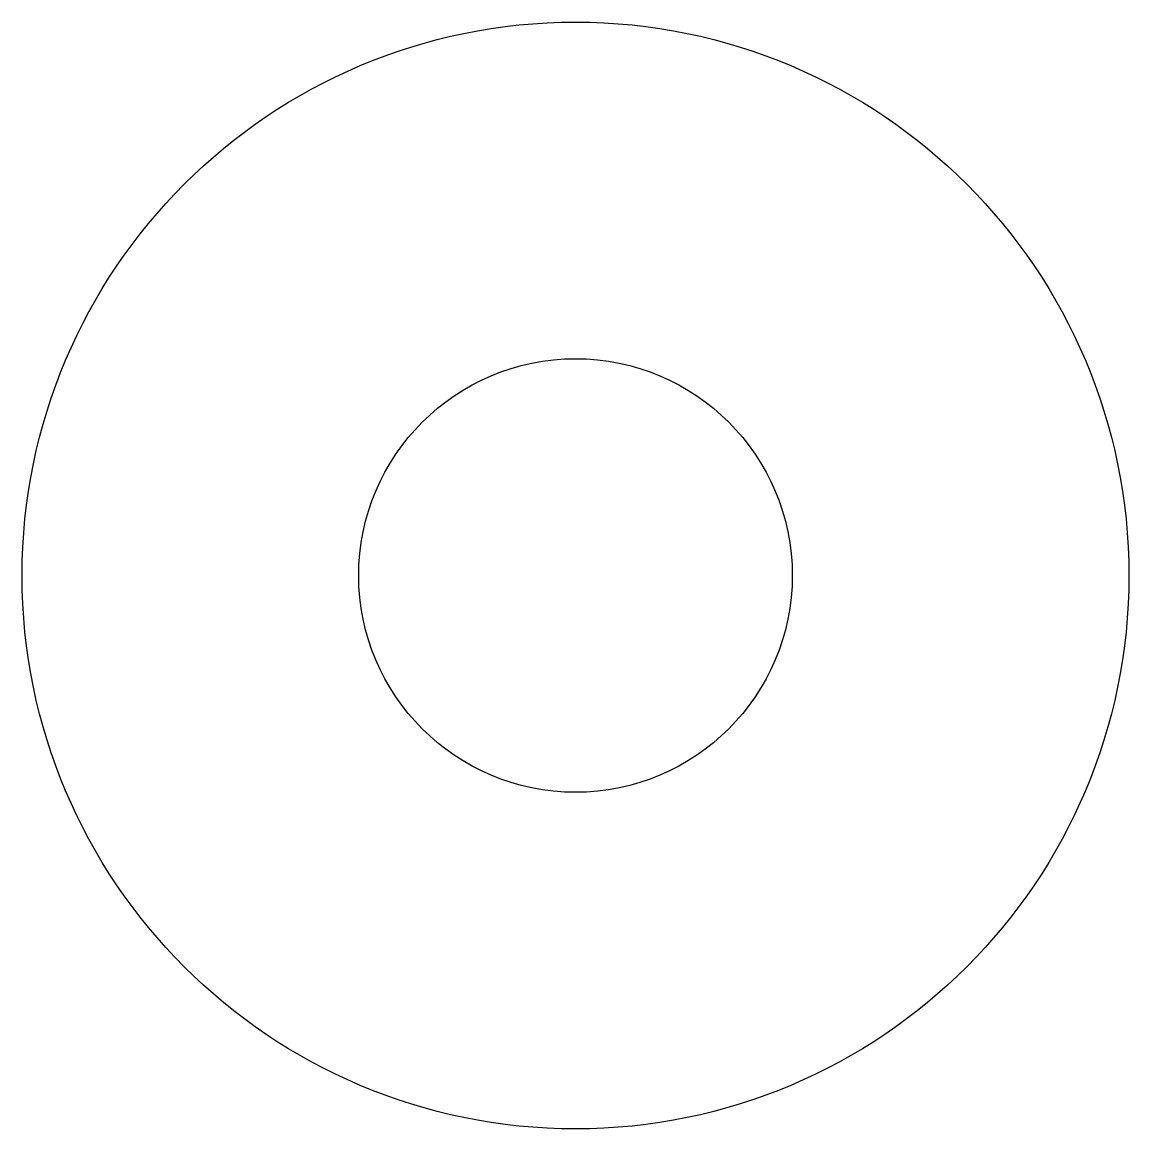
# Model space of a CAD drawing. Header units: millimetres. Extents: x -4.56 to 4.56, y -4.56 to 4.56.
import ezdxf

# ---------------------------------------------------------------- set-up
doc = ezdxf.new("R2010")
doc.units = ezdxf.units.MM
doc.layers.get('0').update_dxf_attribs({"linetype": 'CONTINUOUS'})

msp = doc.modelspace()

# ---------------------------------------------------------------- linework, layer by layer
for radius in [4.5625, 4.5625, 1.7875, 1.7875]:
    msp.add_circle((0, 0), radius)

doc.saveas('drawing.dxf')
